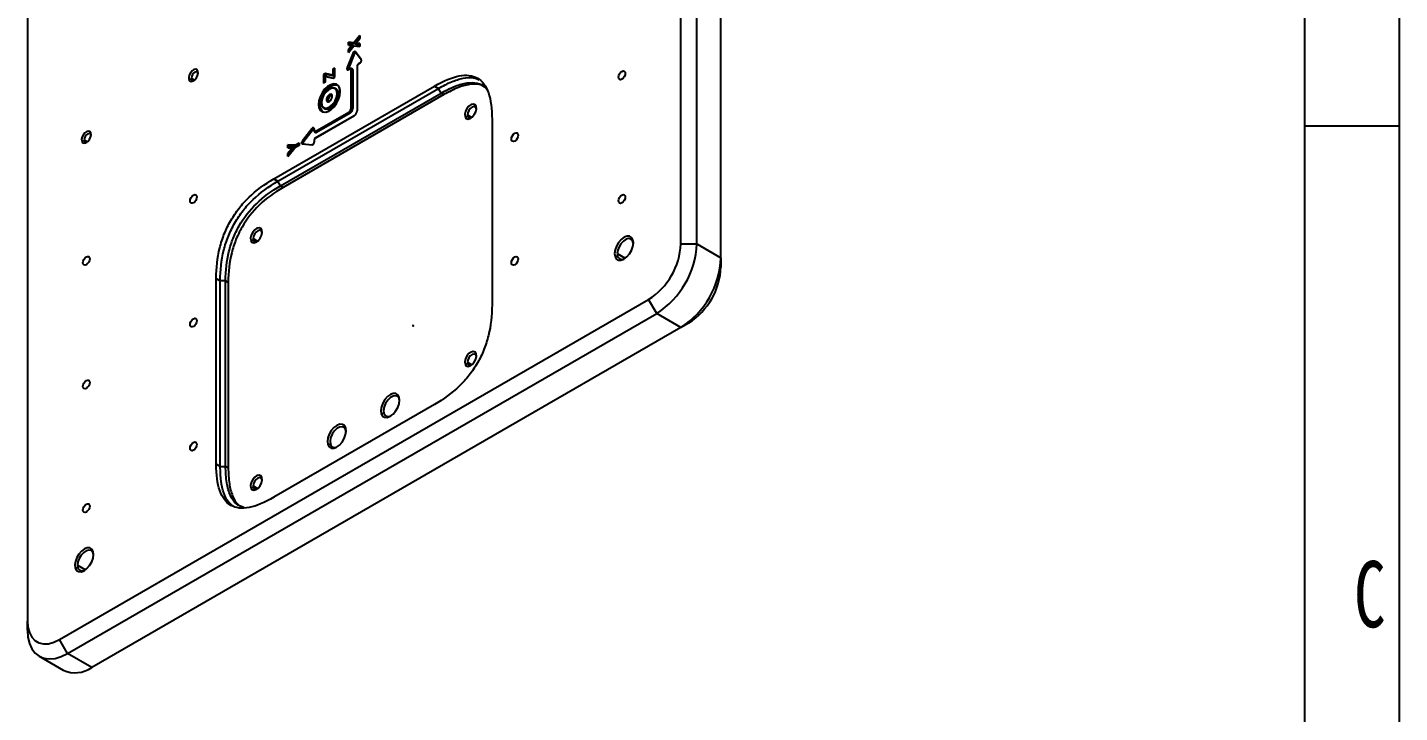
# Model space of a CAD drawing. Header units: millimetres. Extents: x 0 to 303, y 0 to 210.
# Drawn here: x 224.5 to 297, y 74 to 110.2 of the extents above; entities that cross this region are included whole.
import ezdxf

# ---------------------------------------------------------------- set-up
doc = ezdxf.new("R2010")
doc.units = ezdxf.units.MM
doc.header["$PDSIZE"] = -1
doc.layers.add('图框', color=7, linetype='Continuous')
doc.styles.add('SLDTEXTSTYLE3', font='TXT', dxfattribs={"width": 0.7})

msp = doc.modelspace()

# ---------------------------------------------------------------- linework, layer by layer
at = {"color": 7, "linetype": 'Continuous', "lineweight": 25}
for p, q in [((259.0386, 98.7822), (259.0386, 144.5928)), ((259.8871, 98.7822), (259.8871, 144.5928)), ((261.1599, 98.0474), (261.1599, 143.858)), ((224.5318, 124.6725), (224.5318, 78.8618)), ((241.7624, 109.4014), (241.4882, 109.4339)), ((241.4882, 109.2789), (241.4882, 109.4339)), ((241.5165, 109.405), (241.4882, 109.4339)), ((242.0822, 109.7969), (241.7624, 109.4014)), ((242.0822, 109.7524), (241.7764, 109.3742)), ((242.0822, 109.6498), (241.8329, 109.3416)), ((241.8583, 109.3725), (242.0822, 109.6367)), ((242.0822, 109.7969), (242.0822, 109.6367)), ((241.7124, 108.843), (241.413, 108.094)), ((241.7387, 108.8334), (241.4393, 108.0844)), ((241.5165, 109.2886), (241.4882, 109.2789)), ((241.4882, 109.2789), (241.6759, 109.2693)), ((241.6759, 109.2693), (241.4882, 109.0446)), ((241.4882, 108.8841), (241.7673, 109.2358)), ((241.4882, 108.8841), (241.4882, 109.0446)), ((241.5165, 109.0349), (241.4882, 109.0446)), ((241.7953, 108.8007), (241.4959, 108.0517)), ((241.7764, 109.3742), (241.5165, 109.405)), ((241.573, 109.3724), (241.5165, 109.405)), ((241.5165, 109.2886), (241.5165, 109.405)), ((241.5165, 109.2886), (241.7198, 109.2782)), ((241.7198, 109.2782), (241.5165, 109.0349)), ((241.573, 109.0022), (241.5165, 109.0349)), ((241.5165, 108.9198), (241.5165, 109.0349)), ((241.573, 109.3724), (241.573, 109.2857)), ((241.8329, 109.3416), (241.573, 109.3724)), ((241.7488, 109.2126), (241.573, 109.0022)), ((241.573, 109.0022), (241.573, 108.991)), ((241.7198, 109.2782), (241.6759, 109.2693)), ((241.7387, 108.8334), (241.7124, 108.843)), ((241.7764, 109.2455), (241.7198, 109.2782)), ((241.7953, 108.8007), (241.7387, 108.8334)), ((241.7764, 109.3742), (241.7624, 109.4014)), ((241.7813, 109.2464), (241.7673, 109.2358)), ((241.7673, 109.2358), (242.0822, 109.2115)), ((241.7764, 109.2455), (241.77, 109.2379)), ((241.8329, 109.3416), (241.7764, 109.3742)), ((241.7813, 109.2464), (242.0822, 109.2232)), ((241.842, 109.3468), (241.8583, 109.3725)), ((242.0822, 109.3397), (241.842, 109.3468)), ((241.8985, 109.3141), (241.842, 109.3468)), ((242.1573, 108.5236), (241.8579, 108.927)), ((241.86, 108.9034), (241.8579, 108.927)), ((242.0822, 109.3659), (241.8583, 109.3725)), ((242.1593, 108.5), (241.86, 108.9034)), ((242.0822, 109.3087), (241.8985, 109.3141)), ((242.0822, 109.3659), (242.0822, 109.2115)), ((240.7684, 108.0588), (240.6614, 108.0125)), ((240.6614, 108.0125), (240.6614, 107.6956)), ((240.6897, 107.994), (240.6614, 108.0125)), ((240.7684, 108.0281), (240.6897, 107.994)), ((240.6897, 107.994), (240.6897, 107.6646)), ((240.7462, 107.9614), (240.6897, 107.994)), ((240.7684, 107.5841), (240.7684, 108.0588)), ((241.413, 108.094), (241.4393, 108.0844)), ((241.4959, 108.0517), (241.4393, 108.0844)), ((241.573, 108.0379), (241.4858, 107.9876)), ((241.4858, 107.9876), (241.4999, 107.9957)), ((241.5872, 108.0461), (241.4999, 107.9957)), ((241.5872, 108.0461), (241.573, 108.0379)), ((241.6296, 105.9639), (241.6296, 108.0053)), ((241.6296, 108.0053), (241.6579, 108.0053)), ((241.6938, 108.0184), (241.6372, 108.051)), ((241.6579, 105.9639), (241.6579, 108.0053)), ((241.6579, 108.0053), (241.7145, 107.9726)), ((241.9407, 108.1849), (241.9407, 105.8169)), ((242.0846, 108.3332), (241.9973, 108.2828)), ((242.0114, 108.291), (241.9973, 108.2828)), ((241.9973, 108.2828), (242.0115, 108.291)), ((242.0846, 108.3332), (242.0115, 108.291)), ((242.1593, 108.5), (242.1573, 108.5236)), ((233.1997, 107.4874), (233.0614, 107.4652)), ((233.1918, 107.5435), (233.3626, 107.4449)), ((240.2675, 107.7811), (240.1744, 107.7273)), ((240.1744, 107.7273), (240.1744, 107.2753)), ((240.1744, 107.7273), (240.2027, 107.711)), ((240.1744, 107.2753), (240.2797, 107.3361)), ((240.2027, 107.2916), (240.1744, 107.2753)), ((240.2773, 107.7541), (240.2027, 107.711)), ((240.2027, 107.711), (240.2027, 107.2916)), ((240.2592, 107.6783), (240.2027, 107.711)), ((240.2027, 107.2916), (240.2797, 107.3361)), ((240.3338, 107.7214), (240.2592, 107.6783)), ((240.2592, 107.6783), (240.2592, 107.3243)), ((240.6614, 107.6956), (240.2675, 107.7811)), ((240.2675, 107.7811), (240.2773, 107.7541)), ((240.6897, 107.6646), (240.2773, 107.7541)), ((240.2773, 107.7541), (240.3338, 107.7214)), ((240.2797, 107.6343), (240.6946, 107.5415)), ((240.2797, 107.6343), (240.2797, 107.6194)), ((240.2797, 107.6194), (240.676, 107.5308)), ((240.2797, 107.3361), (240.2797, 107.6194)), ((240.7462, 107.6319), (240.3338, 107.7214)), ((240.6897, 107.6646), (240.6614, 107.6956)), ((240.676, 107.5308), (240.7684, 107.5841)), ((240.676, 107.5308), (240.6946, 107.5415)), ((240.7462, 107.6319), (240.6897, 107.6646)), ((240.6946, 107.5415), (240.7684, 107.5841)), ((240.7684, 107.9709), (240.7462, 107.9614)), ((240.7462, 107.9614), (240.7462, 107.6319)), ((241.7145, 107.9726), (241.7145, 105.9312)), ((237.5425, 102.2164), (246.0278, 107.1148)), ((237.7547, 102.0939), (246.24, 106.9924)), ((237.8961, 101.849), (246.3814, 106.7474)), ((246.5228, 106.6658), (238.0375, 101.7673)), ((240.4906, 106.9645), (240.4765, 106.9563)), ((240.8472, 106.9616), (240.7907, 106.9943)), ((246.0278, 107.1148), (246.24, 106.9924)), ((246.3814, 106.7474), (246.24, 106.9924)), ((246.5228, 106.6658), (246.3814, 106.7474)), ((239.95, 105.9705), (239.9223, 105.9661)), ((239.925, 106.1481), (239.9816, 106.1154)), ((240.0664, 106.246), (240.0664, 106.2297)), ((240.0852, 106.0966), (240.0845, 106.1173)), ((240.1907, 105.955), (240.2473, 105.9223)), ((240.3555, 106.3486), (240.3279, 106.3442)), ((240.3493, 106.393), (240.4058, 106.3603)), ((241.6579, 105.9639), (241.6296, 105.9639)), ((241.7145, 105.9312), (241.6579, 105.9639)), ((239.7346, 104.7229), (241.5023, 105.7434)), ((241.7852, 105.5475), (239.7346, 104.3637)), ((239.7487, 104.6984), (241.5165, 105.719)), ((241.786, 105.5479), (239.7487, 104.3718)), ((241.573, 105.6863), (239.8053, 104.6658)), ((241.5023, 105.7434), (241.5165, 105.719)), ((241.5165, 105.719), (241.573, 105.6863)), ((241.7852, 105.5475), (241.7852, 105.5475)), ((247.7825, 105.5167), (247.6442, 105.4945)), ((247.7721, 105.5906), (248.001, 105.4585)), ((249.0684, 105.359), (249.0684, 95.5605)), ((239.5495, 104.8662), (239.0505, 104.2324)), ((239.5709, 104.8482), (239.072, 104.2145)), ((239.6275, 104.8156), (239.1285, 104.1818)), ((239.5709, 104.8482), (239.5495, 104.8662)), ((239.6275, 104.8156), (239.5709, 104.8482)), ((239.678, 104.8564), (239.678, 104.7556)), ((239.678, 104.7556), (239.678, 104.7393)), ((239.6987, 104.6935), (239.7553, 104.6608)), ((239.7487, 104.6984), (239.7346, 104.7229)), ((239.7487, 104.3718), (239.7346, 104.3637)), ((239.7346, 104.3637), (239.7487, 104.3718)), ((239.8053, 104.6658), (239.7487, 104.6984)), ((227.5428, 104.2218), (227.4045, 104.1996)), ((227.5349, 104.2779), (227.7058, 104.1793)), ((238.6481, 103.9901), (238.2811, 104.008)), ((238.2811, 103.855), (238.2811, 104.008)), ((238.2811, 104.008), (238.3094, 103.9806)), ((238.3094, 103.8651), (238.2811, 103.855)), ((238.2811, 103.855), (238.5318, 103.8537)), ((238.5318, 103.8537), (238.2811, 103.5647)), ((238.2811, 103.406), (238.6489, 103.848)), ((238.6587, 103.9635), (238.3094, 103.9806)), ((238.3094, 103.9806), (238.366, 103.9479)), ((238.3094, 103.8651), (238.3094, 103.9806)), ((238.3094, 103.8651), (238.5775, 103.8636)), ((238.5775, 103.8636), (238.3094, 103.5545)), ((238.7152, 103.9308), (238.366, 103.9479)), ((238.366, 103.9479), (238.366, 103.8648)), ((238.6341, 103.831), (238.366, 103.5219)), ((238.5775, 103.8636), (238.5318, 103.8537)), ((238.6341, 103.831), (238.5775, 103.8636)), ((238.6481, 103.9901), (238.8751, 104.1211)), ((238.6587, 103.9635), (238.6481, 103.9901)), ((238.8751, 103.9786), (238.6489, 103.848)), ((238.6489, 103.848), (238.6595, 103.8541)), ((238.6587, 103.9635), (238.8751, 104.0884)), ((238.7152, 103.9308), (238.6587, 103.9635)), ((238.8751, 103.9786), (238.6595, 103.8541)), ((238.8751, 104.0231), (238.7152, 103.9308)), ((238.8751, 104.1211), (238.8751, 103.9786)), ((239.072, 104.2145), (239.0505, 104.2324)), ((239.0505, 104.0644), (239.072, 104.0744)), ((239.0505, 104.0644), (239.5495, 104.0067)), ((239.1285, 104.1818), (239.072, 104.2145)), ((239.072, 104.0744), (239.5709, 104.0168)), ((239.5709, 104.0168), (239.5495, 104.0067)), ((239.678, 104.2657), (239.678, 104.1649)), ((239.678, 104.1649), (239.678, 104.1597)), ((238.2811, 103.406), (238.2811, 103.5647)), ((238.2811, 103.5647), (238.3094, 103.5545)), ((238.366, 103.5219), (238.3094, 103.5545)), ((238.3094, 103.44), (238.3094, 103.5545)), ((238.366, 103.5219), (238.366, 103.508)), ((237.5425, 102.2164), (237.7547, 102.0939)), ((237.8961, 101.849), (237.7547, 102.0939)), ((238.0375, 101.7673), (237.8961, 101.849)), ((236.4688, 98.9854), (236.3305, 98.9632)), ((236.4584, 99.0593), (236.6873, 98.9272)), ((259.0386, 98.7822), (259.8871, 98.7822)), ((259.8871, 98.7822), (261.1599, 98.0474)), ((255.7038, 98.136), (255.5655, 98.1138)), ((255.685, 98.2692), (256.1049, 98.0268)), ((261.1599, 98.0474), (261.1599, 97.5576)), ((234.502, 87.1515), (234.502, 96.95)), ((234.502, 96.95), (234.7141, 96.8275)), ((234.7141, 87.029), (234.7141, 96.8275)), ((234.997, 96.8275), (234.7141, 96.8275)), ((234.997, 87.029), (234.997, 96.8275)), ((235.1384, 96.7459), (234.997, 96.8275)), ((235.1384, 96.7459), (235.1384, 86.9474)), ((226.2288, 77.8818), (257.3415, 95.8428)), ((257.7658, 95.1079), (257.3415, 95.8428)), ((226.6531, 77.147), (257.7658, 95.1079)), ((259.0386, 94.3732), (257.7658, 95.1079)), ((259.0386, 94.3732), (227.9259, 76.4122)), ((259.4629, 94.6182), (259.0386, 94.3732)), ((247.7825, 92.452), (247.6442, 92.4298)), ((247.7721, 92.5259), (248.001, 92.3938)), ((246.0278, 90.2941), (237.5425, 85.3956)), ((243.3595, 89.8347), (243.2212, 89.8125)), ((240.5311, 88.2019), (240.3928, 88.1797)), ((234.7141, 87.029), (234.502, 87.1515)), ((234.7141, 87.029), (234.997, 87.029)), ((235.1384, 86.9474), (234.997, 87.029)), ((236.4688, 85.9207), (236.3305, 85.8986)), ((236.4584, 85.9947), (236.6873, 85.8625)), ((227.1969, 81.6794), (227.0586, 81.6572)), ((227.1782, 81.8125), (227.5981, 81.5701)), ((224.5318, 78.372), (224.5318, 78.8618)), ((226.6531, 77.147), (226.2288, 77.8818)), ((225.1532, 76.9984), (226.426, 76.2637)), ((227.9259, 76.4122), (226.6531, 77.147))]:
    msp.add_line(p, q, dxfattribs=at)
at = {"color": 7, "linetype": 'Continuous'}
for q in [(244.8965, 94.509), (244.918, 94.4716)]:
    msp.add_line((244.8965, 94.4591), q, dxfattribs=at)
at = {"color": 7, "linetype": 'Continuous', "lineweight": 25, "flags": 128}
for points in [[(241.8579, 108.927), (241.8444, 108.9389), (241.827, 108.9439), (241.8068, 108.9418), (241.7852, 108.9325), (241.7636, 108.9168), (241.7434, 108.8957), (241.7259, 108.8705), (241.7124, 108.843)], [(241.86, 108.9034), (241.8487, 108.9133), (241.8342, 108.9176), (241.8173, 108.9157), (241.7993, 108.908), (241.7813, 108.8949), (241.7645, 108.8773), (241.75, 108.8563), (241.7387, 108.8334)], [(233.0614, 107.4652), (233.1076, 107.3929), (233.1831, 107.3655), (233.2764, 107.3871), (233.3732, 107.4545), (233.4589, 107.5573), (233.5204, 107.68), (233.5483, 107.8038), (233.5384, 107.9099), (233.4922, 107.9822), (233.4167, 108.0097), (233.3234, 107.988), (233.2266, 107.9207), (233.1409, 107.8179), (233.0794, 107.6952), (233.0515, 107.5714), (233.0614, 107.4652)], [(233.5465, 107.7857), (233.5387, 107.8143), (233.5017, 107.8629), (233.4442, 107.8775), (233.3751, 107.8558), (233.3053, 107.8013), (233.2458, 107.7225), (233.2058, 107.6319), (233.1918, 107.5435)], [(233.1997, 107.4874), (233.2335, 107.435), (233.2889, 107.4159), (233.3382, 107.425)], [(256.1061, 107.7887), (256.0925, 107.7018), (256.0538, 107.6124), (255.9958, 107.5342), (255.9273, 107.479), (255.8589, 107.4552), (255.8009, 107.4664), (255.7621, 107.5111), (255.7485, 107.5822), (255.7621, 107.6691), (255.8009, 107.7585), (255.8589, 107.8367), (255.9273, 107.892), (255.9958, 107.9158), (256.0538, 107.9045), (256.0925, 107.8599), (256.1061, 107.7887)], [(239.9223, 105.9661), (239.9928, 105.8344), (240.1024, 105.7553), (240.2424, 105.7351), (240.4013, 105.7754), (240.5663, 105.8731), (240.7241, 106.0202), (240.8618, 106.2047), (240.9683, 106.4118), (241.0349, 106.6246), (241.0563, 106.8259), (241.0308, 106.9995), (240.9603, 107.1311), (240.8507, 107.2103), (240.7108, 107.2305), (240.5518, 107.1901), (240.3868, 107.0925), (240.2291, 106.9454), (240.0914, 106.7609), (239.9849, 106.5538), (239.9182, 106.341), (239.8968, 106.1396), (239.9223, 105.9661)], [(241.0564, 106.8012), (241.0501, 106.8946), (241.0005, 107.0521), (240.9055, 107.1582), (240.7737, 107.2036), (240.6167, 107.1842), (240.4486, 107.1017), (240.2841, 106.9635), (240.1381, 106.7818), (240.0233, 106.5729), (239.9502, 106.3551), (239.925, 106.1481), (239.925, 106.1481)], [(240.9179, 107.1494), (240.9177, 107.1495), (240.7823, 107.1718), (240.6278, 107.135), (240.4668, 107.0421), (240.3123, 106.9005), (240.1768, 106.7218), (240.0714, 106.5204), (240.0045, 106.3127), (239.9816, 106.1154)], [(240.0845, 106.1173), (240.1494, 106.0083), (240.2537, 105.9566), (240.3849, 105.9683), (240.5272, 106.042), (240.6633, 106.1689), (240.7769, 106.3337), (240.8543, 106.5165), (240.8861, 106.6952), (240.8686, 106.8482), (240.8037, 106.9572), (240.6994, 107.009), (240.5682, 106.9973), (240.426, 106.9236), (240.2898, 106.7966), (240.1762, 106.6319), (240.0988, 106.4491), (240.067, 106.2704), (240.0845, 106.1173)], [(240.0852, 106.0966), (240.1481, 105.9879), (240.2485, 105.9326), (240.3755, 105.9366), (240.515, 105.9996), (240.652, 106.1146), (240.7712, 106.269), (240.8597, 106.446), (240.9078, 106.6261), (240.9103, 106.7896), (240.8667, 106.9186), (240.782, 106.999), (240.6653, 107.0219), (240.5295, 106.9849), (240.4906, 106.9645)], [(240.2473, 105.9223), (240.3152, 105.8979), (240.4431, 105.9069), (240.5823, 105.9739), (240.7177, 106.0917), (240.8346, 106.2474), (240.9204, 106.4242), (240.9657, 106.6029), (240.9657, 106.7642), (240.9204, 106.8906), (240.8472, 106.9616)], [(240.3279, 106.3442), (240.3567, 106.2991), (240.4037, 106.282), (240.4619, 106.2955), (240.5223, 106.3375), (240.5757, 106.4016), (240.614, 106.478), (240.6314, 106.5552), (240.6253, 106.6214), (240.5964, 106.6665), (240.5494, 106.6836), (240.4912, 106.6701), (240.4308, 106.6281), (240.3774, 106.564), (240.3391, 106.4875), (240.3217, 106.4103), (240.3279, 106.3442)], [(240.632, 106.5641), (240.6236, 106.6071), (240.5944, 106.6455), (240.5489, 106.6571), (240.4943, 106.6399), (240.4391, 106.5968), (240.392, 106.5346), (240.3604, 106.4628), (240.3493, 106.393)], [(240.6149, 106.6244), (240.6014, 106.6241), (240.5473, 106.6053), (240.4931, 106.5616), (240.4473, 106.4997), (240.4166, 106.429), (240.4058, 106.3603)], [(239.95, 105.9705), (240.023, 105.8372), (240.1376, 105.7604), (240.2836, 105.7472), (240.448, 105.7986), (240.4908, 105.8214)], [(240.3555, 106.3486), (240.3823, 106.3072), (240.4261, 106.2921), (240.48, 106.3056), (240.4838, 106.3075)], [(240.4058, 106.3603), (240.4166, 106.304), (240.4231, 106.2922)], [(247.6442, 105.4945), (247.7009, 105.4057), (247.7936, 105.3721), (247.9081, 105.3986), (248.027, 105.4813), (248.1322, 105.6075), (248.2077, 105.7581), (248.242, 105.9101), (248.2298, 106.0404), (248.1731, 106.1291), (248.0804, 106.1628), (247.9659, 106.1363), (247.847, 106.0536), (247.7418, 105.9274), (247.6663, 105.7768), (247.6321, 105.6248), (247.6442, 105.4945)], [(248.241, 105.8994), (248.2292, 105.9474), (248.1805, 106.0113), (248.1047, 106.0306), (248.0137, 106.002), (247.9217, 105.9302), (247.8432, 105.8264), (247.7906, 105.707), (247.7721, 105.5906)], [(247.7825, 105.5167), (247.8271, 105.4476), (247.9001, 105.4225), (247.9747, 105.4382)], [(227.4045, 104.1996), (227.4507, 104.1273), (227.5262, 104.0999), (227.6195, 104.1215), (227.7164, 104.1888), (227.8021, 104.2917), (227.8636, 104.4143), (227.8915, 104.5382), (227.8816, 104.6443), (227.8354, 104.7166), (227.7599, 104.744), (227.6666, 104.7224), (227.5697, 104.6551), (227.484, 104.5522), (227.4225, 104.4296), (227.3946, 104.3057), (227.4045, 104.1996)], [(227.8896, 104.5201), (227.8818, 104.5487), (227.8449, 104.5972), (227.7874, 104.6118), (227.7183, 104.5902), (227.6485, 104.5357), (227.5889, 104.4569), (227.549, 104.3662), (227.5349, 104.2779)], [(250.4493, 104.5231), (250.4357, 104.4362), (250.3969, 104.3468), (250.3389, 104.2686), (250.2705, 104.2133), (250.202, 104.1895), (250.144, 104.2008), (250.1052, 104.2454), (250.0916, 104.3166), (250.1052, 104.4035), (250.144, 104.4929), (250.202, 104.5711), (250.2705, 104.6263), (250.3389, 104.6501), (250.3969, 104.6388), (250.4357, 104.5942), (250.4493, 104.5231)], [(227.5428, 104.2218), (227.5767, 104.1694), (227.632, 104.1503), (227.6814, 104.1594)], [(239.0505, 104.2324), (239.0334, 104.2069), (239.0204, 104.1793), (239.0121, 104.1512), (239.0093, 104.1246), (239.0121, 104.1013), (239.0204, 104.0827), (239.0334, 104.0701), (239.0505, 104.0644)], [(239.072, 104.2145), (239.0577, 104.1932), (239.0468, 104.1702), (239.04, 104.1468), (239.0376, 104.1246), (239.04, 104.1052), (239.0468, 104.0897), (239.0577, 104.0792), (239.072, 104.0744)], [(233.4787, 101.2585), (233.4651, 101.1716), (233.4264, 101.0822), (233.3683, 101.004), (233.2999, 100.9488), (233.2315, 100.925), (233.1735, 100.9362), (233.1347, 100.9809), (233.1211, 101.052), (233.1347, 101.1389), (233.1735, 101.2283), (233.2315, 101.3065), (233.2999, 101.3618), (233.3683, 101.3855), (233.4264, 101.3743), (233.4651, 101.3297), (233.4787, 101.2585)], [(256.1061, 101.2564), (256.0925, 101.1695), (256.0538, 101.0801), (255.9958, 101.0019), (255.9273, 100.9466), (255.8589, 100.9228), (255.8009, 100.9341), (255.7621, 100.9787), (255.7485, 101.0499), (255.7621, 101.1368), (255.8009, 101.2262), (255.8589, 101.3044), (255.9273, 101.3596), (255.9958, 101.3834), (256.0538, 101.3722), (256.0925, 101.3275), (256.1061, 101.2564)], [(236.3305, 98.9632), (236.3872, 98.8745), (236.4799, 98.8408), (236.5944, 98.8673), (236.7133, 98.95), (236.8185, 99.0762), (236.894, 99.2268), (236.9283, 99.3788), (236.9161, 99.5091), (236.8594, 99.5979), (236.7667, 99.6315), (236.6522, 99.605), (236.5333, 99.5223), (236.4281, 99.3961), (236.3526, 99.2455), (236.3183, 99.0935), (236.3305, 98.9632)], [(236.9273, 99.3682), (236.9154, 99.4161), (236.8668, 99.4801), (236.791, 99.4993), (236.6999, 99.4708), (236.608, 99.399), (236.5295, 99.2952), (236.4769, 99.1757), (236.4584, 99.0593)], [(236.4688, 98.9854), (236.5134, 98.9164), (236.5863, 98.8912), (236.661, 98.9069)], [(255.5655, 98.1138), (255.6336, 97.9925), (255.7413, 97.9263), (255.8781, 97.9216), (256.0307, 97.9788), (256.184, 98.0925), (256.3231, 98.2514), (256.4343, 98.4401), (256.5068, 98.6399), (256.5335, 98.8315), (256.5117, 98.996), (256.4436, 99.1173), (256.3359, 99.1835), (256.199, 99.1882), (256.0465, 99.131), (255.8932, 99.0173), (255.7541, 98.8584), (255.6428, 98.6697), (255.5703, 98.4699), (255.5437, 98.2783), (255.5655, 98.1138)], [(256.5322, 98.7975), (256.5289, 98.8291), (256.4853, 98.9581), (256.4006, 99.0385), (256.2839, 99.0614), (256.1481, 99.0244), (256.0081, 98.9315), (255.8792, 98.7928), (255.7754, 98.6237), (255.7083, 98.4425), (255.685, 98.2692)], [(227.8219, 97.9929), (227.8083, 97.906), (227.7695, 97.8166), (227.7115, 97.7383), (227.643, 97.6831), (227.5746, 97.6593), (227.5166, 97.6706), (227.4778, 97.7152), (227.4642, 97.7864), (227.4778, 97.8733), (227.5166, 97.9626), (227.5746, 98.0409), (227.643, 98.0961), (227.7115, 98.1199), (227.7695, 98.1086), (227.8083, 98.064), (227.8219, 97.9929)], [(250.4493, 97.9907), (250.4357, 97.9039), (250.3969, 97.8145), (250.3389, 97.7362), (250.2705, 97.681), (250.202, 97.6572), (250.144, 97.6685), (250.1052, 97.7131), (250.0916, 97.7843), (250.1052, 97.8712), (250.144, 97.9605), (250.202, 98.0388), (250.2705, 98.094), (250.3389, 98.1178), (250.3969, 98.1065), (250.4357, 98.0619), (250.4493, 97.9907)], [(233.4787, 94.7262), (233.4651, 94.6393), (233.4264, 94.5499), (233.3683, 94.4717), (233.2999, 94.4164), (233.2315, 94.3926), (233.1735, 94.4039), (233.1347, 94.4485), (233.1211, 94.5197), (233.1347, 94.6066), (233.1735, 94.696), (233.2315, 94.7742), (233.2999, 94.8294), (233.3683, 94.8532), (233.4264, 94.8419), (233.4651, 94.7973), (233.4787, 94.7262)], [(247.6442, 92.4298), (247.7009, 92.3411), (247.7936, 92.3074), (247.9081, 92.3339), (248.027, 92.4166), (248.1322, 92.5429), (248.2077, 92.6934), (248.242, 92.8455), (248.2298, 92.9757), (248.1731, 93.0645), (248.0804, 93.0981), (247.9659, 93.0716), (247.847, 92.9889), (247.7418, 92.8627), (247.6663, 92.7121), (247.6321, 92.5601), (247.6442, 92.4298)], [(248.241, 92.8348), (248.2292, 92.8827), (248.1805, 92.9467), (248.1047, 92.9659), (248.0137, 92.9374), (247.9217, 92.8656), (247.8432, 92.7618), (247.7906, 92.6423), (247.7721, 92.5259)], [(247.7825, 92.452), (247.8271, 92.383), (247.9001, 92.3578), (247.9747, 92.3735)], [(227.8219, 91.4605), (227.8083, 91.3737), (227.7695, 91.2843), (227.7115, 91.206), (227.643, 91.1508), (227.5746, 91.127), (227.5166, 91.1383), (227.4778, 91.1829), (227.4642, 91.2541), (227.4778, 91.3409), (227.5166, 91.4303), (227.5746, 91.5086), (227.643, 91.5638), (227.7115, 91.5876), (227.7695, 91.5763), (227.8083, 91.5317), (227.8219, 91.4605)], [(243.2212, 89.8125), (243.2893, 89.6912), (243.3971, 89.6249), (243.5339, 89.6202), (243.6865, 89.6775), (243.8398, 89.7912), (243.9789, 89.9501), (244.0901, 90.1387), (244.1626, 90.3386), (244.1893, 90.5301), (244.1675, 90.6946), (244.0994, 90.8159), (243.9917, 90.8822), (243.8548, 90.8869), (243.7023, 90.8296), (243.5489, 90.716), (243.4099, 90.557), (243.2986, 90.3684), (243.2261, 90.1685), (243.1995, 89.977), (243.2212, 89.8125)], [(244.188, 90.4961), (244.1645, 90.6085), (244.0928, 90.713), (243.9828, 90.7589), (243.8472, 90.7408), (243.7021, 90.6608), (243.5643, 90.5284), (243.45, 90.3589), (243.3726, 90.1723), (243.3413, 89.9905), (243.3595, 89.8347), (243.3595, 89.8347)], [(240.3928, 88.1797), (240.4609, 88.0584), (240.5687, 87.9921), (240.7055, 87.9874), (240.858, 88.0447), (241.0114, 88.1583), (241.1505, 88.3173), (241.2617, 88.5059), (241.3342, 88.7058), (241.3609, 88.8973), (241.3391, 89.0618), (241.271, 89.1831), (241.1632, 89.2494), (241.0264, 89.2541), (240.8738, 89.1968), (240.7205, 89.0831), (240.5814, 88.9242), (240.4702, 88.7356), (240.3977, 88.5357), (240.371, 88.3441), (240.3928, 88.1797)], [(241.3596, 88.8633), (241.3361, 88.9757), (241.2644, 89.0802), (241.1544, 89.1261), (241.0188, 89.108), (240.8736, 89.028), (240.7358, 88.8955), (240.6216, 88.7261), (240.5442, 88.5395), (240.5128, 88.3577), (240.5311, 88.2019), (240.5311, 88.2019)], [(233.4787, 88.1938), (233.4651, 88.107), (233.4264, 88.0176), (233.3683, 87.9393), (233.2999, 87.8841), (233.2315, 87.8603), (233.1735, 87.8716), (233.1347, 87.9162), (233.1211, 87.9874), (233.1347, 88.0743), (233.1735, 88.1636), (233.2315, 88.2419), (233.2999, 88.2971), (233.3683, 88.3209), (233.4264, 88.3096), (233.4651, 88.265), (233.4787, 88.1938)], [(236.3305, 85.8986), (236.3872, 85.8098), (236.4799, 85.7762), (236.5944, 85.8027), (236.7133, 85.8854), (236.8185, 86.0116), (236.894, 86.1622), (236.9283, 86.3142), (236.9161, 86.4445), (236.8594, 86.5332), (236.7667, 86.5669), (236.6522, 86.5403), (236.5333, 86.4577), (236.4281, 86.3314), (236.3526, 86.1808), (236.3183, 86.0288), (236.3305, 85.8986)], [(236.9273, 86.3035), (236.9154, 86.3515), (236.8668, 86.4154), (236.791, 86.4346), (236.6999, 86.4061), (236.608, 86.3343), (236.5295, 86.2305), (236.4769, 86.1111), (236.4584, 85.9947)], [(236.4688, 85.9207), (236.5134, 85.8517), (236.5863, 85.8265), (236.661, 85.8423)], [(227.8219, 84.9282), (227.8083, 84.8413), (227.7695, 84.752), (227.7115, 84.6737), (227.643, 84.6185), (227.5746, 84.5947), (227.5166, 84.606), (227.4778, 84.6506), (227.4642, 84.7217), (227.4778, 84.8086), (227.5166, 84.898), (227.5746, 84.9763), (227.643, 85.0315), (227.7115, 85.0553), (227.7695, 85.044), (227.8083, 84.9994), (227.8219, 84.9282)], [(227.0586, 81.6572), (227.1267, 81.5359), (227.2345, 81.4696), (227.3713, 81.4649), (227.5239, 81.5222), (227.6772, 81.6359), (227.8163, 81.7948), (227.9275, 81.9834), (228, 82.1833), (228.0267, 82.3749), (228.0049, 82.5393), (227.9368, 82.6606), (227.8291, 82.7269), (227.6922, 82.7316), (227.5397, 82.6743), (227.3863, 82.5607), (227.2473, 82.4017), (227.136, 82.2131), (227.0635, 82.0132), (227.0369, 81.8217), (227.0586, 81.6572)], [(228.0254, 82.3408), (228.022, 82.3724), (227.9785, 82.5014), (227.8938, 82.5818), (227.7771, 82.6048), (227.6413, 82.5677), (227.5013, 82.4748), (227.3724, 82.3362), (227.2686, 82.167), (227.2015, 81.9859), (227.1782, 81.8125)], [(224.5318, 78.8618), (224.5576, 78.5364), (224.6341, 78.2506), (224.7591, 78.0132), (224.9288, 77.8313), (225.138, 77.7106), (225.3803, 77.6545), (225.6484, 77.6649), (225.9341, 77.7415), (226.2288, 77.8818)], [(224.5318, 78.372), (224.5579, 78.0038), (224.6356, 77.6749), (224.763, 77.3933), (224.9369, 77.166), (225.1531, 76.9985), (225.4062, 76.895), (225.69, 76.858), (225.9976, 76.8884), (226.3212, 76.9855), (226.6531, 77.147)]]:
    msp.add_lwpolyline(points, dxfattribs=at)
at = {"color": 7, "linetype": 'Continuous', "lineweight": 25}
for centre, radius, start, end in [((241.919, 108.7611), 0.13, 109.879879, 162.24741), ((241.601, 108.0051), 0.115, 156.09134, 188.364498), ((241.5951, 108.0108), 0.0349, 350.785963, 129.203285), ((241.6148, 108.0122), 0.0437, 350.785963, 129.203285), ((241.6669, 107.9787), 0.048, 352.74417, 55.943649), ((242.0636, 108.1793), 0.1229, 122.605478, 177.394522), ((233.3794, 107.5413), 0.1877, 179.322394, 196.689974), ((240.5186, 106.141), 0.5937, 179.322394, 196.689974), ((240.3881, 106.0754), 0.4084, 174.376098, 228.98515), ((240.5116, 106.2244), 0.4452, 179.322394, 196.689974), ((240.4977, 106.3912), 0.1484, 179.322394, 196.689974), ((241.3533, 105.9765), 0.2766, 302.605478, 357.394522), ((241.3509, 105.9779), 0.3074, 302.605478, 357.394522), ((241.4074, 105.9452), 0.3074, 302.605478, 357.394522), ((241.603, 105.8323), 0.3381, 302.605478, 357.394522), ((248.0194, 105.5877), 0.2473, 179.322394, 196.689974), ((239.7204, 104.7478), 0.115, 111.639411, 143.908587), ((239.7211, 104.7323), 0.0437, 170.785963, 309.203285), ((239.7125, 104.75), 0.0349, 170.785963, 309.203285), ((239.8008, 104.2601), 0.1229, 122.605478, 177.394522), ((239.776, 104.7067), 0.0503, 245.692881, 305.617577), ((227.7226, 104.2757), 0.1877, 179.322394, 196.689974), ((239.2247, 104.0944), 0.13, 137.752746, 190.128287), ((236.7056, 99.0564), 0.2473, 179.322394, 196.689974), ((255.3696, 98.9408), 3.6724, 302.476398, 357.523602), ((255.3143, 98.9728), 4.5767, 302.386856, 357.613144), ((256.1302, 98.2639), 0.4452, 179.322394, 196.689974), ((255.9384, 98.2107), 0.2462, 197.653846, 303.817996), ((256.5871, 98.238), 4.5767, 302.386856, 357.613144), ((257.491, 97.7162), 3.6724, 302.476398, 357.523602), ((248.0194, 92.523), 0.2473, 179.322394, 196.689974), ((243.5954, 89.9128), 0.2484, 198.337774, 303.134067), ((240.7669, 88.28), 0.2484, 198.337774, 303.134067), ((236.7056, 85.9918), 0.2473, 179.322394, 196.689974), ((227.6234, 81.8073), 0.4452, 179.322394, 196.689974), ((227.4315, 81.7541), 0.2462, 197.653845, 303.817994), ((227.0487, 77.6232), 1.4954, 245.392714, 305.917745)]:
    msp.add_arc(centre, radius, start, end, dxfattribs=at)
for points, knots in [([(241.413, 108.094), (241.3974, 108.0535), (241.3975, 108.0145), (241.4197, 107.9834), (241.4362, 107.9746), (241.4603, 107.9768), (241.473, 107.981), (241.4785, 107.9835), (241.4821, 107.9853), (241.484, 107.986), (241.4858, 107.9876)], [0, 0, 0, 0, 0.5, 0.5, 0.75, 0.875, 0.9375, 0.96875, 0.96875, 1, 1, 1, 1]), ([(241.4393, 108.0844), (241.4313, 108.0644), (241.4279, 108.0439), (241.4316, 108.0104), (241.4387, 107.9974), (241.4496, 107.991)], [0, 0, 0, 0, 0.5, 0.5, 1, 1, 1, 1]), ([(242.0846, 108.3332), (242.1159, 108.3521), (242.1449, 108.3889), (242.1661, 108.4457), (242.1712, 108.4744), (242.1675, 108.5022), (242.1633, 108.5139), (242.1609, 108.5183), (242.1593, 108.5212), (242.1586, 108.5228), (242.1573, 108.5236)], [0, 0, 0, 0, 0.5, 0.5, 0.75, 0.875, 0.9375, 0.96875, 0.96875, 1, 1, 1, 1]), ([(242.0987, 108.3414), (242.1111, 108.3486), (242.1236, 108.3596), (242.1451, 108.3865), (242.1541, 108.4023), (242.1664, 108.4344), (242.1696, 108.4506), (242.1692, 108.4792), (242.1657, 108.4914), (242.1593, 108.5)], [0, 0, 0, 0, 0.25, 0.25, 0.5, 0.5, 0.75, 0.75, 1, 1, 1, 1]), ([(246.0278, 107.1148), (246.5169, 107.3972), (246.9526, 107.5782), (247.5231, 107.6878), (247.6993, 107.6973), (248.0222, 107.6598), (248.1689, 107.613), (248.4292, 107.4625), (248.5428, 107.359), (248.7364, 107.0982), (248.8163, 106.9408), (249.0069, 106.3919), (249.0684, 105.9239), (249.0684, 105.359)], [0, 0, 0, 0, 0.25, 0.25, 0.375, 0.375, 0.5, 0.5, 0.625, 0.625, 0.75, 0.75, 1, 1, 1, 1]), ([(246.24, 106.9924), (246.4721, 107.1177), (246.9139, 107.3562), (247.5338, 107.5466), (248.0388, 107.5963), (248.2909, 107.4946), (248.3951, 107.4526)], [0, 0, 0, 0, 0.3006652, 0.5724069, 0.8233265, 1, 1, 1, 1]), ([(246.3814, 106.7474), (246.6286, 106.8796), (247.0948, 107.1288), (247.7481, 107.3157), (248.2897, 107.2954), (248.6489, 107.1527), (248.7723, 106.9638), (248.8026, 106.9174)], [0, 0, 0, 0, 0.2679343, 0.5053185, 0.7221996, 0.9318321, 1, 1, 1, 1]), ([(248.6791, 107.055), (248.624, 107.0943), (248.4292, 107.2333), (247.952, 107.2357), (247.2776, 107.0698), (246.785, 106.8062), (246.5228, 106.6658)], [0, 0, 0, 0, 0.10540513, 0.37229665, 0.66579711, 1, 1, 1, 1]), ([(239.678, 104.8564), (239.6774, 104.8922), (239.6599, 104.9156), (239.6214, 104.9178), (239.599, 104.9108), (239.5731, 104.8916), (239.5609, 104.8796), (239.5559, 104.8741), (239.5526, 104.8702), (239.5508, 104.8685), (239.5495, 104.8662)], [0, 0, 0, 0, 0.5, 0.5, 0.75, 0.875, 0.9375, 0.96875, 0.96875, 1, 1, 1, 1]), ([(239.678, 104.84), (239.678, 104.8544), (239.6746, 104.8668), (239.6621, 104.8844), (239.653, 104.8895), (239.6313, 104.8912), (239.6188, 104.8877), (239.594, 104.873), (239.5816, 104.8618), (239.5709, 104.8482)], [0, 0, 0, 0, 0.25, 0.25, 0.5, 0.5, 0.75, 0.75, 1, 1, 1, 1]), ([(239.5495, 104.0067), (239.5767, 104.0044), (239.6105, 104.024), (239.6485, 104.0716), (239.6644, 104.0998), (239.6746, 104.1335), (239.6772, 104.1497), (239.6778, 104.1563), (239.6781, 104.1607), (239.6784, 104.1631), (239.678, 104.1649)], [0, 0, 0, 0, 0.5, 0.5, 0.75, 0.875, 0.9375, 0.96875, 0.96875, 1, 1, 1, 1]), ([(239.5709, 104.0168), (239.5816, 104.0155), (239.594, 104.0186), (239.6188, 104.0326), (239.6313, 104.0435), (239.653, 104.0702), (239.6621, 104.0859), (239.6746, 104.118), (239.678, 104.1342), (239.678, 104.1486)], [0, 0, 0, 0, 0.25, 0.25, 0.5, 0.5, 0.75, 0.75, 1, 1, 1, 1]), ([(234.502, 96.95), (234.502, 97.5148), (234.5631, 98.0532), (234.7533, 98.8218), (234.8332, 99.0713), (235.027, 99.5561), (235.1409, 99.7912), (235.4014, 100.2422), (235.5478, 100.4579), (235.8705, 100.8678), (236.0467, 101.0618), (236.6173, 101.6113), (237.0534, 101.934), (237.5425, 102.2164)], [0, 0, 0, 0, 0.25, 0.25, 0.375, 0.375, 0.5, 0.5, 0.625, 0.625, 0.75, 0.75, 1, 1, 1, 1]), ([(234.7141, 96.8275), (234.7141, 97.3923), (234.7752, 97.9307), (234.9655, 98.6993), (235.0453, 98.9488), (235.2392, 99.4337), (235.3531, 99.6688), (235.6136, 100.1198), (235.7599, 100.3355), (236.0826, 100.7453), (236.2588, 100.9393), (236.8295, 101.4888), (237.2655, 101.8115), (237.7547, 102.0939)], [0, 0, 0, 0, 0.25, 0.25, 0.375, 0.375, 0.5, 0.5, 0.625, 0.625, 0.75, 0.75, 1, 1, 1, 1]), ([(234.997, 96.8275), (234.997, 97.3711), (235.0549, 97.8848), (235.2323, 98.6113), (235.3065, 98.8462), (235.486, 99.3012), (235.5915, 99.5217), (235.9547, 100.1577), (236.2589, 100.5473), (236.9881, 101.2536), (237.4132, 101.5702), (237.8961, 101.849)], [0, 0, 0, 0, 0.25, 0.25, 0.375, 0.375, 0.5, 0.5, 0.75, 0.75, 1, 1, 1, 1]), ([(238.0375, 101.7673), (237.0829, 101.2162), (236.3537, 100.5174), (235.7442, 99.4622), (235.6375, 99.242), (235.4552, 98.7859), (235.228, 98.0774), (235.1384, 97.297), (235.1384, 96.7459)], [0, 0, 0, 0, 0.5, 0.5, 0.625, 0.625, 0.75, 1, 1, 1, 1]), ([(249.0684, 95.5605), (249.0684, 94.9957), (249.0073, 94.4573), (248.817, 93.6887), (248.7372, 93.4391), (248.5433, 92.9543), (248.4294, 92.7192), (248.1689, 92.2682), (248.0226, 92.0525), (247.6999, 91.6427), (247.5237, 91.4487), (246.953, 90.8992), (246.517, 90.5765), (246.0278, 90.2941)], [0, 0, 0, 0, 0.25, 0.25, 0.375, 0.375, 0.5, 0.5, 0.625, 0.625, 0.75, 0.75, 1, 1, 1, 1]), ([(237.5425, 85.3956), (237.0534, 85.1133), (236.6177, 84.9323), (236.0472, 84.8226), (235.8711, 84.8132), (235.5482, 84.8506), (235.4015, 84.8975), (235.1411, 85.048), (235.0275, 85.1514), (234.8339, 85.4123), (234.754, 85.5696), (234.5635, 86.1186), (234.502, 86.5866), (234.502, 87.1515)], [0, 0, 0, 0, 0.25, 0.25, 0.375, 0.375, 0.5, 0.5, 0.625, 0.625, 0.75, 0.75, 1, 1, 1, 1]), ([(235.3675, 84.9555), (235.2885, 85.0179), (235.0843, 85.1794), (234.882, 85.6317), (234.736, 86.2629), (234.7216, 86.7652), (234.7141, 87.029)], [0, 0, 0, 0, 0.1612622, 0.4167939, 0.6936871, 1, 1, 1, 1]), ([(235.9766, 84.8433), (235.8331, 84.9), (235.5282, 85.0205), (235.2195, 85.489), (235.0262, 86.1665), (235.0071, 86.7291), (234.997, 87.029)], [0, 0, 0, 0, 0.209055, 0.4441078, 0.7036715, 1, 1, 1, 1]), ([(235.1384, 86.9474), (235.1473, 86.6627), (235.164, 86.1266), (235.3397, 85.4761), (235.5747, 85.0453), (235.8008, 84.9263), (235.8812, 84.884)], [0, 0, 0, 0, 0.3198028, 0.6021392, 0.8586309, 1, 1, 1, 1])]:
    msp.add_open_spline(points, degree=3, knots=knots, dxfattribs=at)
at = {"color": 7, "linetype": 'Continuous'}
msp.add_point((244.8965, 94.4591), dxfattribs=at)
at = {"layer": '图框'}
msp.add_line((297, 0), (297, 210), dxfattribs=at)
at = {"layer": '图框', "linetype": 'Continuous', "lineweight": 25}
msp.add_line((292, 5), (292, 205), dxfattribs=at)
at = {"layer": '图框', "lineweight": 25}
msp.add_line((297, 105), (292, 105), dxfattribs=at)

# ---------------------------------------------------------------- texts
at = {"layer": '图框', "insert": (295.4273, 82.0317), "char_height": 3.5, "attachment_point": 2, "style": 'SLDTEXTSTYLE3'}
msp.add_mtext('C', dxfattribs=at)

doc.saveas('drawing.dxf')
